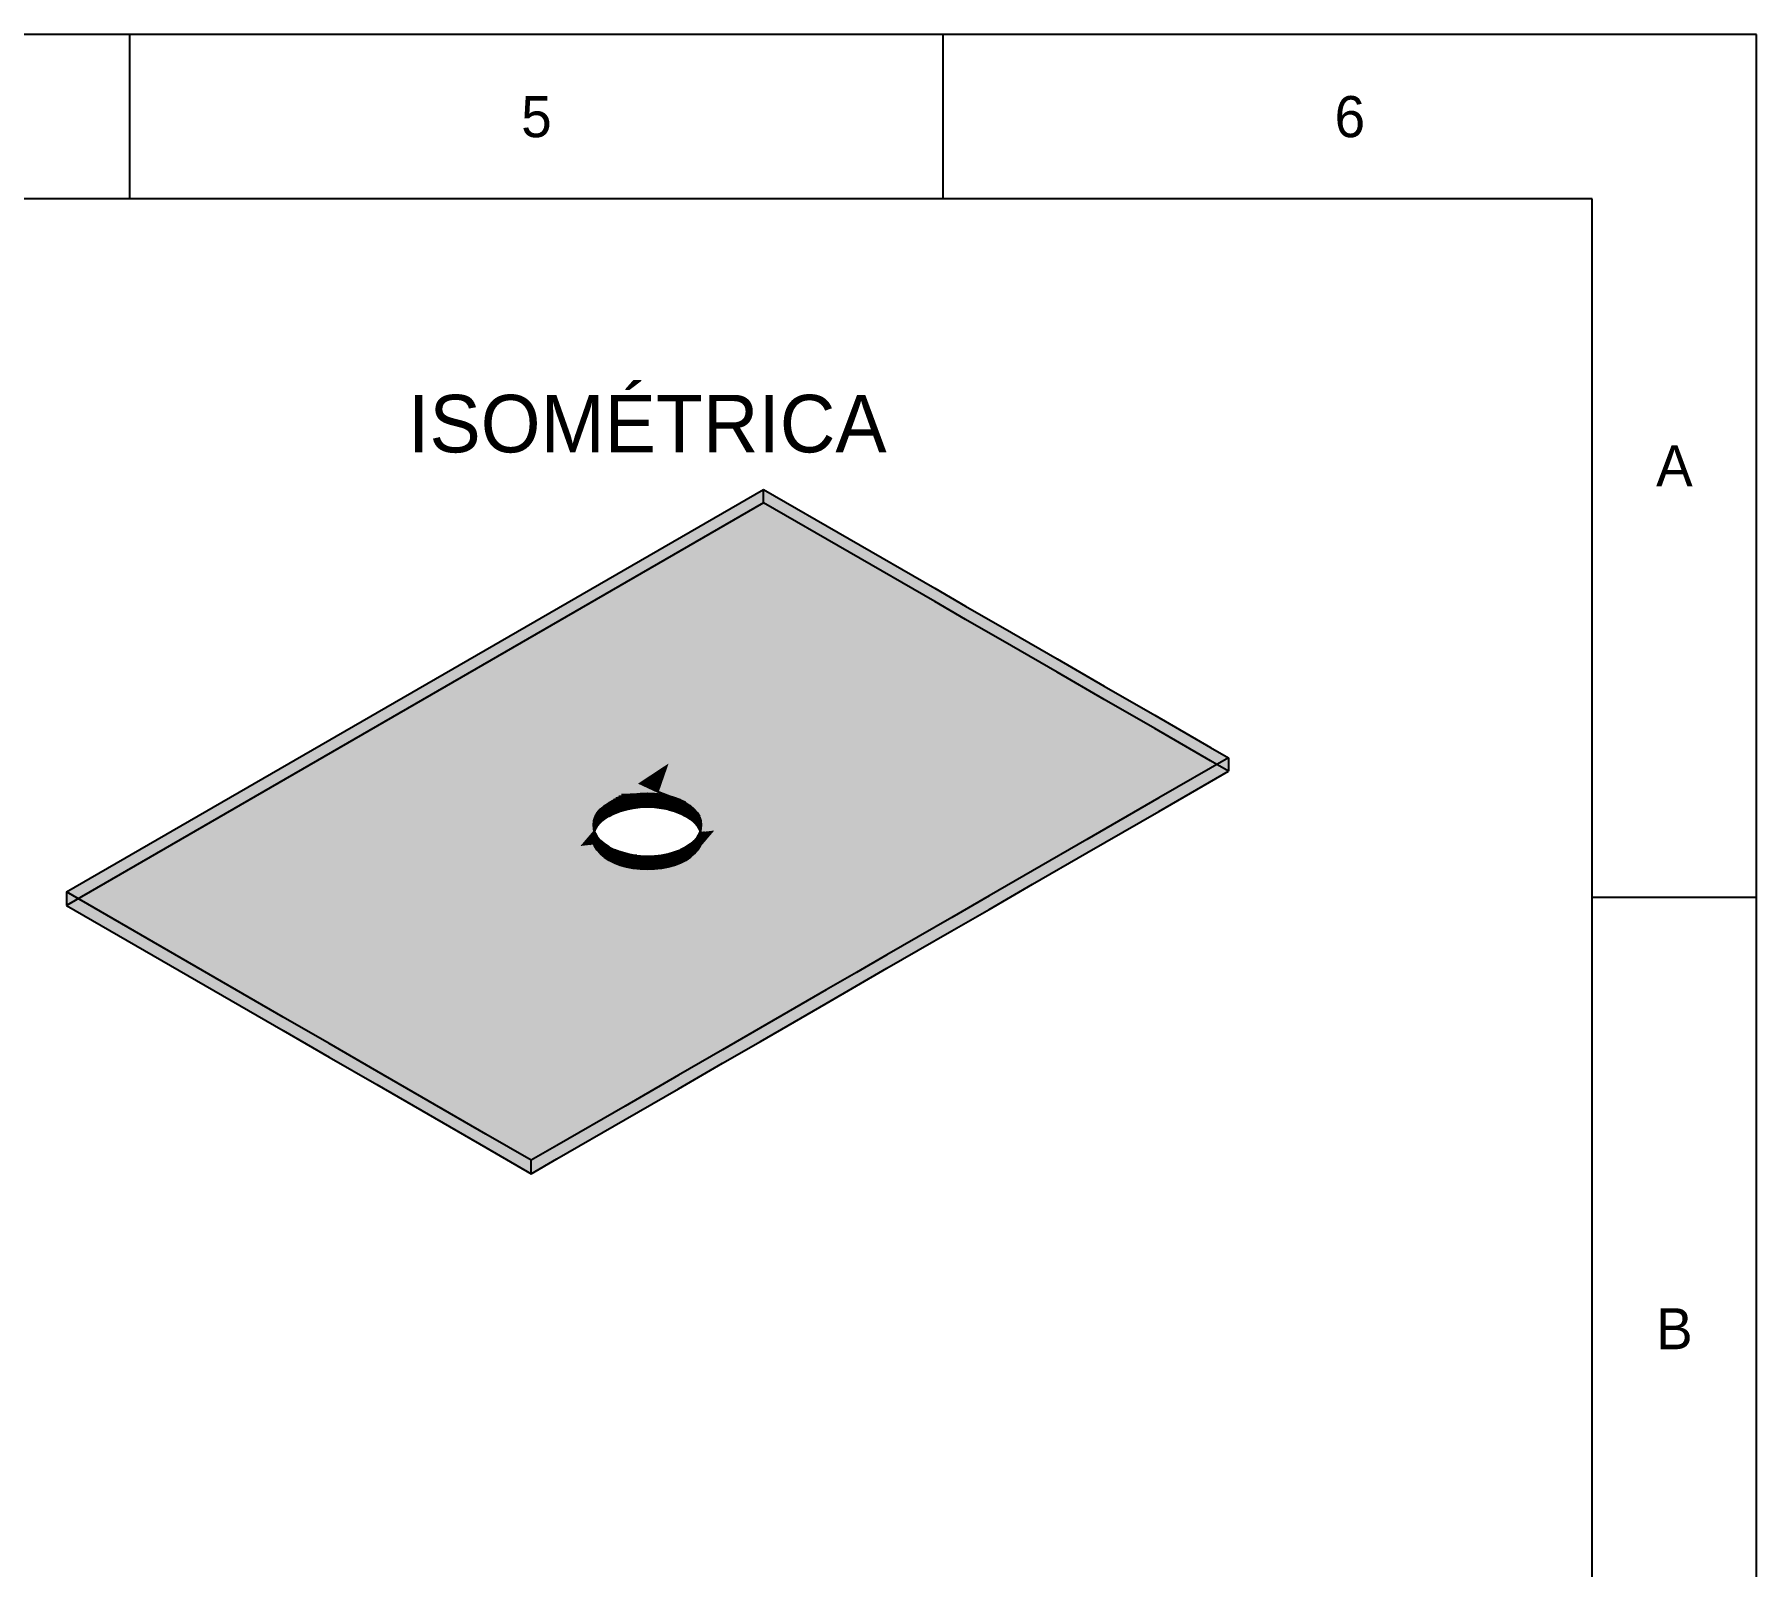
# Model space of a CAD drawing. Extents: x 0 to 297, y 0 to 210.
# Drawn here: x 192.2 to 297, y 116.8 to 210 of the extents above; entities that cross this region are included whole.
import ezdxf
from ezdxf.enums import TextEntityAlignment as Align

# ---------------------------------------------------------------- set-up
doc = ezdxf.new("R2010")
doc.units = 0
for name, color, linetype in [('FINA', 7, 'CONTINUOUS'), ('NORMA', 7, 'CONTINUOUS'), ('SOMBRA', 8, 'CONTINUOUS'), ('TEXTO', 7, 'CONTINUOUS'), ('VISIBLE', 7, 'CONTINUOUS')]:
    doc.layers.add(name, color=color, linetype=linetype)

msp = doc.modelspace()

# ---------------------------------------------------------------- linework, layer by layer
at = {"layer": 'FINA'}
for p, q in [((297, 210), (0, 210)), ((198, 200), (198, 210)), ((247.5, 200), (247.5, 210)), ((297, 0), (297, 210)), ((287, 157.5), (297, 157.5))]:
    msp.add_line(p, q, dxfattribs=at)
at = {"layer": 'NORMA'}
for p, q in [((287, 200), (20, 200)), ((287, 10), (287, 200))]:
    msp.add_line(p, q, dxfattribs=at)
at = {"layer": 'SOMBRA', "color": 253}
for points in [[(236.5711, 182.3207), (236.5711, 181.5042), (194.1447, 157.8258)], [(236.5711, 181.5042), (194.1447, 157.0093), (194.1447, 157.8258)], [(246.9894, 175.7899), (236.5711, 181.5042), (236.5711, 182.3207)], [(246.9894, 175.7899), (236.5711, 182.3207), (246.9894, 176.3056)], [(246.9894, 175.4891), (236.5711, 181.5042), (246.9894, 175.7899)], [(248.8677, 174.7597), (246.9894, 175.7899), (246.9894, 176.3056)], [(248.8677, 174.7597), (246.9894, 176.3056), (248.8677, 175.2212)], [(248.8677, 174.4047), (246.9894, 175.4891), (246.9894, 175.7899)], [(248.8677, 174.4047), (246.9894, 175.7899), (248.8677, 174.7597)], [(251.6563, 173.2302), (248.8677, 174.7597), (248.8677, 175.2212)], [(251.6563, 173.2302), (248.8677, 175.2212), (251.6563, 173.6112)], [(251.6563, 172.7947), (248.8677, 174.4047), (248.8677, 174.7597)], [(251.6563, 172.7947), (248.8677, 174.7597), (251.6563, 173.2302)], [(254.437, 171.705), (251.6563, 173.2302), (251.6563, 173.6112)], [(254.437, 171.705), (251.6563, 173.6112), (254.437, 172.0058)], [(254.437, 171.1893), (251.6563, 172.7947), (251.6563, 173.2302)], [(254.437, 171.1893), (251.6563, 173.2302), (254.437, 171.705)], [(257.3069, 170.1309), (254.437, 171.705), (254.437, 172.0058)], [(257.3069, 170.1309), (254.437, 172.0058), (257.3069, 170.3488)], [(257.3069, 169.5323), (254.437, 171.1893), (254.437, 171.705)], [(257.3069, 169.5323), (254.437, 171.705), (257.3069, 170.1309)], [(260.373, 168.4492), (257.3069, 170.1309), (257.3069, 170.3488)], [(260.373, 168.4492), (257.3069, 170.3488), (260.373, 168.5786)], [(260.373, 167.7621), (257.3069, 169.5323), (257.3069, 170.1309)], [(260.373, 167.7621), (257.3069, 170.1309), (260.373, 168.4492)], [(263.7707, 166.5857), (260.373, 168.4492), (260.373, 168.5786)], [(263.7707, 166.5857), (260.373, 168.5786), (263.7707, 166.617)], [(263.7707, 165.8005), (260.373, 167.7621), (260.373, 168.4492)], [(263.7707, 165.8005), (260.373, 168.4492), (263.7707, 166.5857)], [(263.7707, 166.5857), (263.7707, 166.617), (264.8553, 165.9907)], [(264.8553, 165.1742), (263.7707, 165.8005), (263.7707, 166.5857)], [(264.8553, 165.1742), (263.7707, 166.5857), (264.8553, 165.9907)], [(232.5497, 160.3642), (232.6876, 161.4151), (232.6876, 160.5986)], [(232.5497, 160.3642), (232.5516, 161.1839), (232.6876, 161.4151)], [(232.6893, 161.4201), (232.6881, 160.6003), (232.6876, 160.5986)], [(232.6893, 161.4201), (232.6876, 160.5986), (232.6876, 161.4151)], [(232.6881, 160.6003), (232.7718, 161.6596), (232.7718, 160.8431)], [(232.6881, 160.6003), (232.6893, 161.4201), (232.7718, 161.6596)], [(226.647, 160.9514), (226.6421, 160.1391), (226.6421, 160.9556)], [(226.647, 160.9514), (226.6437, 160.1377), (226.6421, 160.1391)], [(226.6437, 160.1377), (226.647, 160.9514), (226.8819, 160.7484)], [(226.6437, 160.1377), (226.8819, 160.7484), (226.8819, 159.9319)], [(226.8877, 160.7446), (226.8819, 159.9319), (226.8819, 160.7484)], [(226.8877, 160.7446), (226.8839, 159.9306), (226.8819, 159.9319)], [(226.8839, 159.9306), (226.8877, 160.7446), (227.1665, 160.561)], [(226.8839, 159.9306), (227.1665, 160.561), (227.1665, 159.7445)], [(227.1732, 160.5577), (227.1665, 159.7445), (227.1665, 160.561)], [(227.1732, 160.5577), (227.1688, 159.7434), (227.1665, 159.7445)], [(227.1688, 159.7434), (227.1732, 160.5577), (227.4911, 160.3967)], [(227.1688, 159.7434), (227.4911, 160.3967), (227.4911, 159.5802)], [(227.4984, 160.3939), (227.4911, 159.5802), (227.4911, 160.3967)], [(227.4984, 160.3939), (227.4935, 159.5793), (227.4911, 159.5802)], [(227.4935, 159.5793), (227.4984, 160.3939), (227.85, 160.2582)], [(231.1524, 159.4427), (231.5089, 160.3967), (231.5089, 159.5802)], [(231.1524, 159.4427), (231.1573, 160.2611), (231.5089, 160.3967)], [(231.5155, 160.4001), (231.5111, 159.5813), (231.5089, 159.5802)], [(231.5155, 160.4001), (231.5089, 159.5802), (231.5089, 160.3967)], [(231.5111, 159.5813), (231.8335, 160.561), (231.8335, 159.7445)], [(231.5111, 159.5813), (231.5155, 160.4001), (231.8335, 160.561)], [(231.8393, 160.5648), (231.8354, 159.7458), (231.8335, 159.7445)], [(231.8393, 160.5648), (231.8335, 159.7445), (231.8335, 160.561)], [(231.8354, 159.7458), (232.1181, 160.7484), (232.1181, 159.9319)], [(231.8354, 159.7458), (231.8393, 160.5648), (232.1181, 160.7484)], [(232.123, 160.7526), (232.1197, 159.9333), (232.1181, 159.9319)], [(232.123, 160.7526), (232.1181, 159.9319), (232.1181, 160.7484)], [(232.1197, 159.9333), (232.3579, 160.9556), (232.3579, 160.1391)], [(232.1197, 159.9333), (232.123, 160.7526), (232.3579, 160.9556)], [(232.3618, 160.9602), (232.3592, 160.1406), (232.3579, 160.1391)], [(232.3618, 160.9602), (232.3579, 160.1391), (232.3579, 160.9556)], [(232.3592, 160.1406), (232.5488, 161.1791), (232.5488, 160.3626)], [(232.3592, 160.1406), (232.3618, 160.9602), (232.5488, 161.1791)], [(232.5516, 161.1839), (232.5497, 160.3642), (232.5488, 160.3626)], [(232.5516, 161.1839), (232.5488, 160.3626), (232.5488, 161.1791)], [(227.4935, 159.5793), (227.85, 160.2582), (227.85, 159.4418)], [(227.8579, 160.256), (227.85, 159.4418), (227.85, 160.2582)], [(227.8579, 160.256), (227.8526, 159.441), (227.85, 159.4418)], [(227.8526, 159.441), (227.8579, 160.256), (228.2371, 160.148)], [(227.8526, 159.441), (228.2371, 160.148), (228.2371, 159.3315)], [(228.2455, 160.1464), (228.2371, 159.3315), (228.2371, 160.148)], [(228.2455, 160.1464), (228.2399, 159.331), (228.2371, 159.3315)], [(228.2399, 159.331), (228.2455, 160.1464), (228.6459, 160.0679)], [(228.2399, 159.331), (228.6459, 160.0679), (228.6459, 159.2514)], [(228.6545, 160.0669), (228.6459, 159.2514), (228.6459, 160.0679)], [(228.6545, 160.0669), (228.6488, 159.2511), (228.6459, 159.2514)], [(228.6488, 159.2511), (228.6545, 160.0669), (229.0693, 160.0193)], [(228.6488, 159.2511), (229.0693, 160.0193), (229.0693, 159.2028)], [(229.078, 160.019), (229.0693, 159.2028), (229.0693, 160.0193)], [(229.078, 160.019), (229.0722, 159.2027), (229.0693, 159.2028)], [(229.0722, 159.2027), (229.078, 160.019), (229.5, 160.003)], [(229.0722, 159.2027), (229.5, 160.003), (229.5, 159.1865)], [(229.5088, 160.0033), (229.5029, 159.1866), (229.5, 159.1865)], [(229.5088, 160.0033), (229.5, 159.1865), (229.5, 160.003)], [(229.5029, 159.1866), (229.9307, 160.0193), (229.9307, 159.2028)], [(229.5029, 159.1866), (229.5088, 160.0033), (229.9307, 160.0193)], [(229.9394, 160.0203), (229.9336, 159.2031), (229.9307, 159.2028)], [(229.9394, 160.0203), (229.9307, 159.2028), (229.9307, 160.0193)], [(229.9336, 159.2031), (230.3541, 160.0679), (230.3541, 159.2514)], [(229.9336, 159.2031), (229.9394, 160.0203), (230.3541, 160.0679)], [(230.3624, 160.0695), (230.3569, 159.252), (230.3541, 159.2514)], [(230.3624, 160.0695), (230.3541, 159.2514), (230.3541, 160.0679)], [(230.3569, 159.252), (230.7629, 160.148), (230.7629, 159.3315)], [(230.3569, 159.252), (230.3624, 160.0695), (230.7629, 160.148)], [(230.7707, 160.1503), (230.7655, 159.3323), (230.7629, 159.3315)], [(230.7707, 160.1503), (230.7629, 159.3315), (230.7629, 160.148)], [(230.7655, 159.3323), (231.15, 160.2582), (231.15, 159.4418)], [(230.7655, 159.3323), (230.7707, 160.1503), (231.15, 160.2582)], [(231.1573, 160.2611), (231.1524, 159.4427), (231.15, 159.4418)], [(231.1573, 160.2611), (231.15, 159.4418), (231.15, 160.2582)]]:
    msp.add_solid(points, dxfattribs=at)
at = {"layer": 'SOMBRA', "color": 254}
for points in [[(230.7939, 165.6435), (236.5711, 182.3207), (194.1447, 157.8258)], [(246.9894, 176.3056), (236.5711, 182.3207), (230.7939, 165.6435)], [(232.3579, 160.9556), (248.8677, 175.2212), (246.9894, 176.3056)], [(232.3579, 160.9556), (246.9894, 176.3056), (243.516, 174.0189)], [(232.1181, 160.7484), (251.6563, 173.6112), (248.8677, 175.2212)], [(232.5488, 161.1791), (243.516, 174.0189), (237.9394, 170.3476)], [(231.8335, 160.561), (254.437, 172.0058), (251.6563, 173.6112)], [(231.5089, 160.3967), (257.3069, 170.3488), (254.437, 172.0058)], [(231.15, 160.2583), (260.373, 168.5786), (257.3069, 170.3488)], [(232.6876, 161.4151), (237.9394, 170.3476), (235.1272, 168.4963)], [(230.7628, 160.148), (263.7707, 166.617), (260.373, 168.5786)], [(232.7718, 161.6596), (235.1272, 168.4963), (233.4203, 167.3726)], [(232.8, 161.9082), (233.4203, 167.3726), (232.2659, 166.6126)], [(230.7939, 165.6435), (194.1447, 157.8258), (207.3437, 150.2053)], [(230.5594, 164.9665), (230.7848, 165.6375), (230.2737, 165.301)], [(230.3541, 160.0679), (264.8553, 165.9907), (263.7707, 166.617)], [(230.3541, 160.0679), (260.6163, 163.5433), (264.8553, 165.9907)], [(230.5594, 164.9665), (230.7893, 165.63), (230.7848, 165.6375)], [(232.5488, 162.6374), (230.7893, 165.63), (230.5594, 164.9665)], [(230.7893, 165.63), (230.7939, 165.6435), (230.7848, 165.6375)], [(232.6876, 162.4014), (230.7939, 165.6435), (230.7893, 165.63)], [(232.6876, 162.4014), (231.427, 166.0603), (230.7939, 165.6435)], [(232.7718, 162.1569), (232.2659, 166.6126), (231.427, 166.0603)], [(230.1987, 163.9252), (229.1954, 164.5912), (228.9283, 164.4153)], [(230.2453, 164.0596), (229.5, 164.7917), (229.1954, 164.5912)], [(230.1987, 163.9252), (230.2453, 164.0596), (229.1954, 164.5912)], [(230.3134, 164.2562), (229.8538, 165.0246), (229.5, 164.7917)], [(230.2453, 164.0596), (230.3134, 164.2562), (229.5, 164.7917)], [(230.4123, 164.542), (230.2737, 165.301), (229.8538, 165.0246)], [(230.3134, 164.2562), (230.4123, 164.542), (229.8538, 165.0246)], [(230.4123, 164.542), (230.5594, 164.9665), (230.2737, 165.301)], [(232.1181, 163.0681), (230.4123, 164.542), (230.3134, 164.2562)], [(232.3579, 162.8609), (230.5594, 164.9665), (230.4123, 164.542)], [(227.85, 163.5583), (227.4561, 163.4461), (227.3101, 163.35)], [(228.2371, 163.6685), (227.606, 163.5448), (227.4561, 163.4461)], [(228.6459, 163.7486), (227.7613, 163.647), (227.606, 163.5448)], [(229.0693, 163.7972), (227.9236, 163.7539), (227.7613, 163.647)], [(229.5, 163.8135), (228.095, 163.8667), (227.9236, 163.7539)], [(229.9307, 163.7972), (228.2778, 163.987), (228.095, 163.8667)], [(230.1458, 163.7725), (228.475, 164.1169), (228.2778, 163.987)], [(230.1513, 163.7883), (228.6903, 164.2586), (228.475, 164.1169)], [(230.1458, 163.7725), (230.1513, 163.7883), (228.475, 164.1169)], [(230.1684, 163.8377), (228.9283, 164.4153), (228.6903, 164.2586)], [(230.1513, 163.7883), (230.1684, 163.8377), (228.6903, 164.2586)], [(230.1684, 163.8377), (230.1987, 163.9252), (228.9283, 164.4153)], [(229.9307, 160.0193), (256.2366, 161.0147), (260.6163, 163.5433)], [(230.3541, 163.7486), (230.1513, 163.7883), (230.1458, 163.7725)], [(230.7629, 163.6685), (230.1684, 163.8377), (230.1513, 163.7883)], [(231.15, 163.5582), (230.1987, 163.9252), (230.1684, 163.8377)], [(231.5089, 163.4198), (230.2453, 164.0596), (230.1987, 163.9252)], [(231.8335, 163.2555), (230.3134, 164.2562), (230.2453, 164.0596)], [(226.8819, 163.0681), (207.3437, 150.2053), (210.1323, 148.5953)], [(226.6421, 162.8609), (210.1323, 148.5953), (213.0288, 146.923)], [(226.4512, 162.6374), (213.0288, 146.923), (216.1518, 145.12)], [(227.4911, 163.4198), (227.3101, 163.35), (227.1665, 163.2555)], [(226.3124, 162.4014), (216.1518, 145.12), (219.6605, 143.0942)], [(224.5914, 147.7384), (226.2282, 162.1569), (219.6605, 143.0942)], [(226.2, 161.9082), (224.5914, 147.7384), (227.0145, 154.7333)], [(226.2282, 161.6596), (227.0145, 154.7333), (227.8167, 157.049)], [(226.3124, 161.4151), (227.8167, 157.049), (228.2107, 158.1865)], [(226.4512, 161.1791), (228.2107, 158.1865), (228.4406, 158.85)], [(226.6421, 160.9556), (228.4406, 158.85), (228.5877, 159.2745)], [(226.8819, 160.7484), (228.5877, 159.2745), (228.6866, 159.5603)], [(227.1665, 160.561), (228.6866, 159.5603), (228.7547, 159.7569)], [(227.4911, 160.3967), (228.7547, 159.7569), (228.8013, 159.8913)], [(229.5, 160.003), (252.9475, 159.1157), (256.2366, 161.0147)], [(227.85, 160.2582), (228.8013, 159.8913), (228.8316, 159.9788)], [(228.2371, 160.148), (228.8316, 159.9788), (228.8487, 160.0282)], [(238.455, 150.7485), (228.6866, 159.5603), (228.5877, 159.2745)], [(228.6459, 160.0679), (228.8487, 160.0282), (228.8542, 160.044)], [(240.3818, 151.8609), (228.7547, 159.7569), (228.6866, 159.5603)], [(238.455, 150.7485), (240.3818, 151.8609), (228.6866, 159.5603)], [(242.2356, 152.9312), (228.8013, 159.8913), (228.7547, 159.7569)], [(240.3818, 151.8609), (242.2356, 152.9312), (228.7547, 159.7569)], [(244.0811, 153.9967), (228.8316, 159.9788), (228.8013, 159.8913)], [(242.2356, 152.9312), (244.0811, 153.9967), (228.8013, 159.8913)], [(245.9838, 155.0952), (228.8487, 160.0282), (228.8316, 159.9788)], [(244.0811, 153.9967), (245.9838, 155.0952), (228.8316, 159.9788)], [(248.0201, 156.2709), (228.8542, 160.044), (228.8487, 160.0282)], [(245.9838, 155.0952), (248.0201, 156.2709), (228.8487, 160.0282)], [(248.0201, 156.2709), (250.2912, 157.5821), (228.8542, 160.044)], [(229.0693, 160.0193), (250.2912, 157.5821), (252.9475, 159.1157)], [(234.0718, 148.2179), (228.4406, 158.85), (228.2107, 158.1865)], [(236.3826, 149.552), (228.5877, 159.2745), (228.4406, 158.85)], [(234.0718, 148.2179), (236.3826, 149.552), (228.4406, 158.85)], [(236.3826, 149.552), (238.455, 150.7485), (228.5877, 159.2745)], [(231.3923, 146.6708), (228.2107, 158.1865), (227.8167, 157.049)], [(231.3923, 146.6708), (234.0718, 148.2179), (228.2107, 158.1865)], [(228.1428, 144.7947), (227.8167, 157.049), (227.0145, 154.7333)], [(228.1428, 144.7947), (231.3923, 146.6708), (227.8167, 157.049)], [(223.9847, 142.3941), (227.0145, 154.7333), (224.5914, 147.7384)], [(223.9847, 142.3941), (228.1428, 144.7947), (227.0145, 154.7333)], [(224.5914, 147.7384), (219.6605, 143.0942), (222.4289, 141.4958)], [(223.9847, 142.3941), (224.5914, 147.7384), (222.4289, 141.4958)]]:
    msp.add_solid(points, dxfattribs=at)
at = {"layer": 'SOMBRA', "color": 252}
for points in [[(224.1885, 160.4784), (194.1447, 157.0093), (236.5711, 181.5042)], [(224.1885, 160.4784), (236.5711, 181.5042), (246.9894, 175.4891)], [(234.0713, 161.6196), (246.9894, 175.4891), (248.8677, 174.4047)], [(234.0713, 161.6196), (243.516, 173.2024), (246.9894, 175.4891)], [(234.8115, 161.7051), (234.0713, 161.6196), (248.8677, 174.4047)], [(234.8115, 161.7051), (248.8677, 174.4047), (251.6563, 172.7947)], [(233.5733, 161.5621), (237.9394, 169.5311), (243.516, 173.2024)], [(234.0713, 161.6196), (233.5733, 161.5621), (243.516, 173.2024)], [(235.9697, 161.8388), (234.8115, 161.7051), (251.6563, 172.7947)], [(235.9697, 161.8388), (251.6563, 172.7947), (254.437, 171.1893)], [(237.9591, 162.0685), (235.9697, 161.8388), (254.437, 171.1893)], [(237.9591, 162.0685), (254.437, 171.1893), (257.3069, 169.5323)], [(233.2308, 161.5225), (235.1272, 167.6798), (237.9394, 169.5311)], [(233.5733, 161.5621), (233.2308, 161.5225), (237.9394, 169.5311)], [(242.0247, 162.538), (237.9591, 162.0685), (257.3069, 169.5323)], [(242.0247, 162.538), (257.3069, 169.5323), (260.373, 167.7621)], [(232.9966, 161.4955), (233.4203, 166.5561), (235.1272, 167.6798)], [(233.2308, 161.5225), (232.9966, 161.4955), (235.1272, 167.6798)], [(254.4369, 163.9712), (242.0247, 162.538), (260.373, 167.7621)], [(254.4369, 163.9712), (260.373, 167.7621), (263.7707, 165.8005)], [(232.7573, 161.4679), (231.427, 165.2438), (232.2659, 165.7961)], [(232.8438, 161.4779), (232.2659, 165.7961), (233.4203, 166.5561)], [(232.8438, 161.4779), (232.7573, 161.4679), (232.2659, 165.7961)], [(232.9966, 161.4955), (232.8438, 161.4779), (233.4203, 166.5561)], [(254.4369, 163.9712), (263.7707, 165.8005), (264.8553, 165.1742)], [(260.6163, 162.7268), (264.8553, 165.1742), (264.8553, 165.9907)], [(260.6163, 162.7268), (264.8553, 165.9907), (260.6163, 163.4618)], [(260.6163, 163.4618), (264.8553, 165.9907), (260.6163, 163.5433)], [(232.5488, 161.8209), (230.2737, 164.4845), (230.7848, 164.821)], [(232.6876, 161.5849), (230.7848, 164.821), (231.427, 165.2438)], [(232.7573, 161.4679), (232.729, 161.4646), (231.427, 165.2438)], [(260.6163, 162.7268), (254.4369, 163.9712), (264.8553, 165.1742)], [(227.8476, 162.7408), (227.8427, 163.5554), (227.4911, 163.4198)], [(227.8427, 163.5554), (227.85, 162.7418), (227.85, 163.5582)], [(227.8427, 163.5554), (227.8476, 162.7408), (227.85, 162.7418)], [(228.2345, 162.8512), (228.2293, 163.6662), (227.85, 163.5582)], [(228.2345, 162.8512), (227.85, 163.5582), (227.85, 162.7418)], [(228.2293, 163.6662), (228.2371, 162.852), (228.2371, 163.6685)], [(228.2293, 163.6662), (228.2345, 162.8512), (228.2371, 162.852)], [(228.6431, 162.9315), (228.6376, 163.747), (228.2371, 163.6685)], [(228.6431, 162.9315), (228.2371, 163.6685), (228.2371, 162.852)], [(228.6376, 163.747), (228.6459, 162.9321), (228.6459, 163.7486)], [(228.6376, 163.747), (228.6431, 162.9315), (228.6459, 162.9321)], [(229.0664, 162.9804), (229.0606, 163.7962), (228.6459, 163.7486)], [(229.0664, 162.9804), (228.6459, 163.7486), (228.6459, 162.9321)], [(231.15, 162.7418), (228.6903, 163.4421), (228.9283, 163.5988)], [(231.5089, 162.6033), (228.9283, 163.5988), (229.1954, 163.7747)], [(229.0606, 163.7962), (229.0693, 162.9807), (229.0693, 163.7972)], [(229.0606, 163.7962), (229.0664, 162.9804), (229.0693, 162.9807)], [(229.4971, 162.9969), (229.4912, 163.8132), (229.0693, 163.7972)], [(229.4971, 162.9969), (229.0693, 163.7972), (229.0693, 162.9807)], [(231.8335, 162.439), (229.1954, 163.7747), (229.5, 163.9752)], [(229.4912, 163.8132), (229.5, 162.997), (229.5, 163.8135)], [(229.4912, 163.8132), (229.4971, 162.9969), (229.5, 162.997)], [(232.1181, 162.2516), (229.5, 163.9752), (229.8538, 164.2081)], [(229.9278, 162.9808), (229.5, 163.8135), (229.5, 162.997)], [(229.9278, 162.9808), (229.922, 163.7975), (229.5, 163.8135)], [(232.3579, 162.0444), (229.8538, 164.2081), (230.2737, 164.4845)], [(229.922, 163.7975), (229.9278, 162.9808), (229.9307, 162.9807)], [(229.922, 163.7975), (229.9307, 162.9807), (229.9307, 163.7972)], [(230.3512, 162.9324), (229.9307, 163.7972), (229.9307, 162.9807)], [(230.3512, 162.9324), (230.3455, 163.7496), (229.9307, 163.7972)], [(230.3455, 163.7496), (230.3512, 162.9324), (230.3541, 162.9321)], [(230.3455, 163.7496), (230.3541, 162.9321), (230.3541, 163.7486)], [(260.6163, 162.7268), (230.3541, 159.2514), (254.4369, 163.9712)], [(230.7601, 162.8525), (230.3541, 163.7486), (230.3541, 162.9321)], [(230.7601, 162.8525), (230.7545, 163.6701), (230.3541, 163.7486)], [(230.7545, 163.6701), (230.7601, 162.8525), (230.7629, 162.852)], [(230.7545, 163.6701), (230.7629, 162.852), (230.7629, 163.6685)], [(230.7628, 159.3315), (242.0247, 162.538), (254.4369, 163.9712)], [(231.1474, 162.7425), (230.7629, 163.6685), (230.7629, 162.852)], [(231.1474, 162.7425), (231.1421, 163.5605), (230.7629, 163.6685)], [(231.1421, 163.5605), (231.1474, 162.7425), (231.15, 162.7418)], [(231.1421, 163.5605), (231.15, 162.7418), (231.15, 163.5582)], [(231.5065, 162.6042), (231.15, 163.5582), (231.15, 162.7418)], [(231.5065, 162.6042), (231.5016, 163.4226), (231.15, 163.5582)], [(256.2366, 160.8489), (260.6163, 163.4618), (260.6163, 163.5433)], [(256.2366, 160.8489), (260.6163, 163.5433), (256.2366, 161.0147)], [(226.4503, 161.8193), (226.4484, 162.6325), (226.3124, 162.4014)], [(226.4484, 162.6325), (226.4512, 161.8209), (226.4512, 162.6374)], [(226.4484, 162.6325), (226.4503, 161.8193), (226.4512, 161.8209)], [(226.6408, 162.0429), (226.6382, 162.8563), (226.4512, 162.6374)], [(226.6408, 162.0429), (226.4512, 162.6374), (226.4512, 161.8209)], [(226.6382, 162.8563), (226.6421, 162.0444), (226.6421, 162.8609)], [(226.6382, 162.8563), (226.6408, 162.0429), (226.6421, 162.0444)], [(226.8803, 162.2502), (226.877, 163.0639), (226.6421, 162.8609)], [(226.8803, 162.2502), (226.6421, 162.8609), (226.6421, 162.0444)], [(226.877, 163.0639), (226.8819, 162.2516), (226.8819, 163.0681)], [(226.877, 163.0639), (226.8803, 162.2502), (226.8819, 162.2516)], [(227.1646, 162.4377), (227.1607, 163.2516), (226.8819, 163.0681)], [(227.1646, 162.4377), (226.8819, 163.0681), (226.8819, 162.2516)], [(227.1607, 163.2516), (227.1665, 162.439), (227.1665, 163.2555)], [(227.1607, 163.2516), (227.1646, 162.4377), (227.1665, 162.439)], [(227.4889, 162.6022), (227.4845, 163.4164), (227.1665, 163.2555)], [(227.4889, 162.6022), (227.1665, 163.2555), (227.1665, 162.439)], [(227.4911, 162.6033), (227.1665, 162.439), (227.3101, 162.5335)], [(227.85, 162.7418), (227.3101, 162.5335), (227.4561, 162.6296)], [(228.2371, 162.852), (227.4561, 162.6296), (227.606, 162.7283)], [(227.4845, 163.4164), (227.4911, 162.6033), (227.4911, 163.4198)], [(227.4845, 163.4164), (227.4889, 162.6022), (227.4911, 162.6033)], [(227.8476, 162.7408), (227.4911, 163.4198), (227.4911, 162.6033)], [(228.6459, 162.9321), (227.606, 162.7283), (227.7613, 162.8305)], [(229.0693, 162.9807), (227.7613, 162.8305), (227.9236, 162.9374)], [(229.5, 162.997), (227.9236, 162.9374), (228.095, 163.0502)], [(229.9307, 162.9807), (228.095, 163.0502), (228.2778, 163.1705)], [(230.3541, 162.9321), (228.2778, 163.1705), (228.475, 163.3004)], [(230.7629, 162.852), (228.475, 163.3004), (228.6903, 163.4421)], [(260.6163, 162.7268), (256.2366, 160.1982), (229.9307, 159.2028)], [(231.15, 159.4418), (237.9591, 162.0685), (242.0247, 162.538)], [(231.5016, 163.4226), (231.5065, 162.6042), (231.5089, 162.6033)], [(231.5016, 163.4226), (231.5089, 162.6033), (231.5089, 163.4198)], [(231.8312, 162.4401), (231.5089, 163.4198), (231.5089, 162.6033)], [(231.8312, 162.4401), (231.8268, 163.2588), (231.5089, 163.4198)], [(231.8268, 163.2588), (231.8312, 162.4401), (231.8335, 162.439)], [(231.8268, 163.2588), (231.8335, 162.439), (231.8335, 163.2555)], [(232.1161, 162.2529), (231.8335, 163.2555), (231.8335, 162.439)], [(232.1161, 162.2529), (232.1123, 163.0719), (231.8335, 163.2555)], [(232.1123, 163.0719), (232.1161, 162.2529), (232.1181, 162.2516)], [(232.1123, 163.0719), (232.1181, 162.2516), (232.1181, 163.0681)], [(232.3563, 162.0458), (232.1181, 163.0681), (232.1181, 162.2516)], [(232.3563, 162.0458), (232.353, 162.8651), (232.1181, 163.0681)], [(232.353, 162.8651), (232.3563, 162.0458), (232.3579, 162.0444)], [(232.353, 162.8651), (232.3579, 162.0444), (232.3579, 162.8609)], [(232.5475, 161.8224), (232.3579, 162.8609), (232.3579, 162.0444)], [(232.5475, 161.8224), (232.5449, 162.6419), (232.3579, 162.8609)], [(232.5449, 162.6419), (232.5475, 161.8224), (232.5488, 161.8209)], [(232.5449, 162.6419), (232.5488, 161.8209), (232.5488, 162.6374)], [(232.6866, 161.5865), (232.5488, 162.6374), (232.5488, 161.8209)], [(232.6866, 161.5865), (232.6847, 162.4062), (232.5488, 162.6374)], [(256.2366, 160.1982), (260.6163, 162.7268), (260.6163, 163.4618)], [(256.2366, 160.1982), (260.6163, 163.4618), (256.2366, 160.8489)], [(224.9287, 160.5639), (224.1885, 160.4784), (226.8819, 162.2516)], [(225.4267, 160.6214), (224.9287, 160.5639), (226.6421, 162.0444)], [(225.7692, 160.661), (225.4267, 160.6214), (226.4512, 161.8209)], [(226.0034, 160.688), (225.7692, 160.661), (226.3124, 161.5849)], [(226.228, 161.3387), (226.2277, 162.1519), (226.2, 161.9082)], [(226.228, 161.3387), (226.2, 161.9082), (226.2, 161.0918)], [(226.2006, 161.9032), (226.2, 161.0918), (226.2, 161.9082)], [(226.2006, 161.9032), (226.2002, 161.0901), (226.2, 161.0918)], [(226.2002, 161.0901), (226.2006, 161.9032), (226.2282, 161.6596)], [(226.2002, 161.0901), (226.2282, 161.6596), (226.2282, 160.8431)], [(226.2277, 162.1519), (226.2282, 161.3404), (226.2282, 162.1569)], [(226.2277, 162.1519), (226.228, 161.3387), (226.2282, 161.3404)], [(226.3119, 161.5832), (226.3107, 162.3964), (226.2282, 162.1569)], [(226.3119, 161.5832), (226.2282, 162.1569), (226.2282, 161.3404)], [(226.2299, 161.6546), (226.2282, 160.8431), (226.2282, 161.6596)], [(226.2299, 161.6546), (226.2288, 160.8414), (226.2282, 160.8431)], [(226.2288, 160.8414), (226.2299, 161.6546), (226.3124, 161.4151)], [(226.2288, 160.8414), (226.3124, 161.4151), (226.3124, 160.5986)], [(226.3107, 162.3964), (226.3124, 161.5849), (226.3124, 162.4014)], [(226.3107, 162.3964), (226.3119, 161.5832), (226.3124, 161.5849)], [(226.4503, 161.8193), (226.3124, 162.4014), (226.3124, 161.5849)], [(226.3153, 161.4103), (226.3124, 160.5986), (226.3124, 161.4151)], [(226.3153, 161.4103), (226.3134, 160.597), (226.3124, 160.5986)], [(226.3134, 160.597), (226.3153, 161.4103), (226.4512, 161.1791)], [(231.5089, 159.5802), (235.9697, 161.8388), (237.9591, 162.0685)], [(231.8335, 159.7445), (234.8115, 161.7051), (235.9697, 161.8388)], [(232.1181, 159.9319), (234.0713, 161.6196), (234.8115, 161.7051)], [(232.3579, 160.1391), (233.5733, 161.5621), (234.0713, 161.6196)], [(232.5488, 160.3626), (233.2308, 161.5225), (233.5733, 161.5621)], [(232.6847, 162.4062), (232.6866, 161.5865), (232.6876, 161.5849)], [(232.6847, 162.4062), (232.6876, 161.5849), (232.6876, 162.4014)], [(232.7712, 161.3421), (232.6876, 162.4014), (232.6876, 161.5849)], [(232.7712, 161.3421), (232.7701, 162.1619), (232.6876, 162.4014)], [(232.6876, 160.5986), (232.9966, 161.4955), (233.2308, 161.5225)], [(232.7718, 161.3404), (232.729, 161.4646), (232.7573, 161.4679)], [(232.8, 161.0918), (232.7573, 161.4679), (232.8438, 161.4779)], [(232.7701, 162.1619), (232.7712, 161.3421), (232.7718, 161.3404)], [(232.7701, 162.1619), (232.7718, 161.3404), (232.7718, 162.1569)], [(232.7998, 161.0934), (232.7718, 162.1569), (232.7718, 161.3404)], [(232.7998, 161.0934), (232.7994, 161.9133), (232.7718, 162.1569)], [(232.7723, 161.6646), (232.772, 160.8448), (232.7718, 160.8431)], [(232.7723, 161.6646), (232.7718, 160.8431), (232.7718, 161.6596)], [(232.7718, 160.8431), (232.8438, 161.4779), (232.9966, 161.4955)], [(232.772, 160.8448), (232.8, 161.9082), (232.8, 161.0918)], [(232.772, 160.8448), (232.7723, 161.6646), (232.8, 161.9082)], [(232.7994, 161.9133), (232.7998, 161.0934), (232.8, 161.0918)], [(232.7994, 161.9133), (232.8, 161.0918), (232.8, 161.9082)], [(207.3437, 149.3888), (194.1447, 157.0093), (224.1885, 160.4784)], [(210.1323, 147.7788), (207.3437, 149.3888), (224.1885, 160.4784)], [(210.1323, 147.7788), (224.1885, 160.4784), (224.9287, 160.5639)], [(213.0288, 146.1065), (210.1323, 147.7788), (224.9287, 160.5639)], [(213.0288, 146.1065), (224.9287, 160.5639), (225.4267, 160.6214)], [(216.1518, 144.3035), (213.0288, 146.1065), (225.4267, 160.6214)], [(216.1518, 144.3035), (225.4267, 160.6214), (225.7692, 160.661)], [(219.6605, 142.2777), (216.1518, 144.3035), (225.7692, 160.661)], [(219.6605, 142.2777), (225.7692, 160.661), (226.0034, 160.688)], [(223.9847, 141.5776), (219.6605, 142.2777), (226.0034, 160.688)], [(223.9847, 141.5776), (226.0034, 160.688), (226.1562, 160.7056)], [(228.1428, 143.9782), (223.9847, 141.5776), (226.1562, 160.7056)], [(226.1562, 160.7056), (226.0034, 160.688), (226.2282, 161.3404)], [(226.2427, 160.7156), (226.1562, 160.7056), (226.2, 161.0918)], [(228.1428, 143.9782), (226.1562, 160.7056), (226.2427, 160.7156)], [(226.271, 160.7189), (226.2427, 160.7156), (226.2282, 160.8431)], [(231.3923, 145.8543), (226.2427, 160.7156), (226.271, 160.7189)], [(231.3923, 145.8543), (228.1428, 143.9782), (226.2427, 160.7156)], [(234.0718, 147.4014), (231.3923, 145.8543), (226.3124, 160.5986)], [(226.3134, 160.597), (226.4512, 161.1791), (226.4512, 160.3626)], [(226.4551, 161.1746), (226.4512, 160.3626), (226.4512, 161.1791)], [(226.4551, 161.1746), (226.4525, 160.3611), (226.4512, 160.3626)], [(236.3826, 148.7355), (234.0718, 147.4014), (226.4512, 160.3626)], [(226.4525, 160.3611), (226.4551, 161.1746), (226.6421, 160.9556)], [(226.4525, 160.3611), (226.6421, 160.9556), (226.6421, 160.1391)], [(252.9475, 158.8865), (256.2366, 160.8489), (256.2366, 161.0147)], [(252.9475, 158.8865), (256.2366, 161.0147), (252.9475, 159.1157)], [(252.9475, 158.2992), (256.2366, 160.1982), (256.2366, 160.8489)], [(252.9475, 158.2992), (256.2366, 160.8489), (252.9475, 158.8865)], [(238.455, 149.932), (236.3826, 148.7355), (226.6421, 160.1391)], [(240.3818, 151.0444), (238.455, 149.932), (226.8819, 159.9319)], [(242.2356, 152.1147), (240.3818, 151.0444), (227.1665, 159.7445)], [(244.0811, 153.1802), (242.2356, 152.1147), (227.4911, 159.5802)], [(245.9838, 154.2787), (244.0811, 153.1802), (227.85, 159.4418)], [(248.0201, 155.4544), (245.9838, 154.2787), (228.2371, 159.3315)], [(256.2366, 160.1982), (252.9475, 158.2992), (229.5, 159.1865)], [(250.2912, 156.7656), (248.0201, 155.4544), (228.6459, 159.2514)], [(252.9475, 158.2992), (250.2912, 156.7656), (229.0693, 159.2028)], [(250.2912, 157.3018), (252.9475, 158.8865), (252.9475, 159.1157)], [(250.2912, 157.3018), (252.9475, 159.1157), (250.2912, 157.5821)], [(250.2912, 156.7656), (252.9475, 158.2992), (252.9475, 158.8865)], [(250.2912, 156.7656), (252.9475, 158.8865), (250.2912, 157.3018)], [(207.3437, 149.8243), (194.1447, 157.8258), (194.1447, 157.0093)], [(207.3437, 150.2053), (194.1447, 157.8258), (207.3437, 149.8243)], [(248.0201, 155.9469), (250.2912, 157.3018), (250.2912, 157.5821)], [(248.0201, 155.9469), (250.2912, 157.5821), (248.0201, 156.2709)], [(248.0201, 155.4544), (250.2912, 156.7656), (250.2912, 157.3018)], [(248.0201, 155.4544), (250.2912, 157.3018), (248.0201, 155.9469)], [(207.3437, 149.8243), (194.1447, 157.0093), (207.3437, 149.3888)], [(245.9838, 154.7321), (248.0201, 155.9469), (248.0201, 156.2709)], [(245.9838, 154.7321), (248.0201, 156.2709), (245.9838, 155.0952)], [(245.9838, 154.2787), (248.0201, 155.4544), (248.0201, 155.9469)], [(245.9838, 154.2787), (248.0201, 155.9469), (245.9838, 154.7321)], [(244.0811, 153.5969), (245.9838, 154.7321), (245.9838, 155.0952)], [(244.0811, 153.5969), (245.9838, 155.0952), (244.0811, 153.9967)], [(244.0811, 153.1802), (245.9838, 154.2787), (245.9838, 154.7321)], [(244.0811, 153.1802), (245.9838, 154.7321), (244.0811, 153.5969)], [(242.2356, 152.4959), (244.0811, 153.5969), (244.0811, 153.9967)], [(242.2356, 152.4959), (244.0811, 153.9967), (242.2356, 152.9312)], [(242.2356, 152.1147), (244.0811, 153.1802), (244.0811, 153.5969)], [(242.2356, 152.1147), (244.0811, 153.5969), (242.2356, 152.4959)], [(240.3818, 151.3899), (242.2356, 152.4959), (242.2356, 152.9312)], [(240.3818, 151.3899), (242.2356, 152.9312), (240.3818, 151.8609)], [(240.3818, 151.0444), (242.2356, 152.1147), (242.2356, 152.4959)], [(240.3818, 151.0444), (242.2356, 152.4959), (240.3818, 151.3899)], [(238.455, 150.2404), (240.3818, 151.3899), (240.3818, 151.8609)], [(238.455, 150.2404), (240.3818, 151.8609), (238.455, 150.7485)], [(238.455, 149.932), (240.3818, 151.0444), (240.3818, 151.3899)], [(238.455, 149.932), (240.3818, 151.3899), (238.455, 150.2404)], [(210.1323, 148.5953), (207.3437, 150.2053), (207.3437, 149.8243)], [(236.3826, 149.004), (238.455, 150.2404), (238.455, 150.7485)], [(236.3826, 149.004), (238.455, 150.7485), (236.3826, 149.552)], [(236.3826, 148.7355), (238.455, 149.932), (238.455, 150.2404)], [(236.3826, 148.7355), (238.455, 150.2404), (236.3826, 149.004)], [(210.1323, 148.1338), (207.3437, 149.8243), (207.3437, 149.3888)], [(210.1323, 148.5953), (207.3437, 149.8243), (210.1323, 148.1338)], [(210.1323, 148.1338), (207.3437, 149.3888), (210.1323, 147.7788)], [(234.0718, 147.6254), (236.3826, 149.004), (236.3826, 149.552)], [(234.0718, 147.6254), (236.3826, 149.552), (234.0718, 148.2179)], [(234.0718, 147.4014), (236.3826, 148.7355), (236.3826, 149.004)], [(234.0718, 147.4014), (236.3826, 149.004), (234.0718, 147.6254)], [(213.0288, 146.923), (210.1323, 148.5953), (210.1323, 148.1338)], [(213.0288, 146.3779), (210.1323, 148.1338), (210.1323, 147.7788)], [(213.0288, 146.923), (210.1323, 148.1338), (213.0288, 146.3779)], [(213.0288, 146.3779), (210.1323, 147.7788), (213.0288, 146.1065)], [(231.3923, 146.0268), (234.0718, 147.6254), (234.0718, 148.2179)], [(231.3923, 146.0268), (234.0718, 148.2179), (231.3923, 146.6708)], [(216.1518, 145.12), (213.0288, 146.923), (213.0288, 146.3779)], [(231.3923, 145.8543), (234.0718, 147.4014), (234.0718, 147.6254)], [(231.3923, 145.8543), (234.0718, 147.6254), (231.3923, 146.0268)], [(216.1518, 144.4847), (213.0288, 146.3779), (213.0288, 146.1065)], [(216.1518, 145.12), (213.0288, 146.3779), (216.1518, 144.4847)], [(216.1518, 144.4847), (213.0288, 146.1065), (216.1518, 144.3035)], [(228.1428, 144.0882), (231.3923, 146.0268), (231.3923, 146.6708)], [(228.1428, 144.0882), (231.3923, 146.6708), (228.1428, 144.7947)], [(228.1428, 143.9782), (231.3923, 145.8543), (231.3923, 146.0268)], [(228.1428, 143.9782), (231.3923, 146.0268), (228.1428, 144.0882)], [(219.6605, 143.0942), (216.1518, 145.12), (216.1518, 144.4847)], [(223.9847, 141.6075), (228.1428, 144.0882), (228.1428, 144.7947)], [(223.9847, 141.6075), (228.1428, 144.7947), (223.9847, 142.3941)], [(219.6605, 142.3576), (216.1518, 144.4847), (216.1518, 144.3035)], [(219.6605, 143.0942), (216.1518, 144.4847), (219.6605, 142.3576)], [(219.6605, 142.3576), (216.1518, 144.3035), (219.6605, 142.2777)], [(223.9847, 141.5776), (228.1428, 143.9782), (228.1428, 144.0882)], [(223.9847, 141.5776), (228.1428, 144.0882), (223.9847, 141.6075)], [(222.4289, 141.4958), (219.6605, 143.0942), (219.6605, 142.3576)], [(219.6605, 142.3576), (219.6605, 142.2777), (222.4289, 140.6793)], [(222.4289, 141.4958), (219.6605, 142.3576), (222.4289, 140.6793)], [(223.9847, 141.5776), (222.4289, 140.6793), (219.6605, 142.2777)], [(223.9847, 141.6075), (223.9847, 142.3941), (222.4289, 141.4958)], [(223.9847, 141.5776), (223.9847, 141.6075), (222.4289, 140.6793)], [(223.9847, 141.6075), (222.4289, 141.4958), (222.4289, 140.6793)]]:
    msp.add_solid(points, dxfattribs=at)
at = {"layer": 'VISIBLE'}
for p, q in [((194.1447, 157.8258), (236.5711, 182.3207)), ((236.5711, 181.5042), (194.1447, 157.0093)), ((236.5711, 181.5042), (236.5711, 182.3207)), ((236.5711, 182.3207), (246.9894, 176.3056)), ((246.9894, 175.4891), (236.5711, 181.5042)), ((246.9894, 176.3056), (248.8677, 175.2212)), ((248.8677, 174.4047), (246.9894, 175.4891)), ((248.8677, 175.2212), (251.6563, 173.6112)), ((251.6563, 172.7947), (248.8677, 174.4047)), ((251.6563, 173.6112), (254.437, 172.0058)), ((254.437, 171.1893), (251.6563, 172.7947)), ((254.437, 172.0058), (257.3069, 170.3488)), ((257.3069, 169.5323), (254.437, 171.1893)), ((257.3069, 170.3488), (260.373, 168.5786)), ((260.373, 167.7621), (257.3069, 169.5323)), ((260.373, 168.5786), (263.7707, 166.617)), ((263.7707, 165.8005), (260.373, 167.7621)), ((264.8553, 165.9907), (260.6163, 163.5433)), ((263.7707, 166.617), (264.8553, 165.9907)), ((264.8553, 165.1742), (263.7707, 165.8005)), ((264.8553, 165.9907), (264.8553, 165.1742)), ((260.6163, 162.7268), (264.8553, 165.1742)), ((227.3101, 163.35), (227.85, 163.5583)), ((227.4561, 163.4461), (228.2371, 163.6685)), ((227.8427, 163.5554), (227.4911, 163.4198)), ((227.606, 163.5448), (228.6459, 163.7486)), ((227.7613, 163.647), (229.0693, 163.7972)), ((227.85, 163.5582), (227.8427, 163.5554)), ((228.2293, 163.6662), (227.85, 163.5582)), ((227.9236, 163.7539), (229.5, 163.8135)), ((228.2371, 163.6685), (228.2293, 163.6662)), ((228.6376, 163.747), (228.2371, 163.6685)), ((228.6459, 163.7486), (228.6376, 163.747)), ((229.0606, 163.7962), (228.6459, 163.7486)), ((229.0693, 163.7972), (229.0606, 163.7962)), ((229.4912, 163.8132), (229.0693, 163.7972)), ((229.5, 163.8135), (229.4912, 163.8132)), ((229.922, 163.7975), (229.5, 163.8135)), ((229.9307, 163.7972), (229.922, 163.7975)), ((230.3455, 163.7496), (229.9307, 163.7972)), ((230.1458, 163.7725), (230.3541, 163.7486)), ((230.1513, 163.7883), (230.7629, 163.6685)), ((230.1684, 163.8377), (231.15, 163.5582)), ((230.1987, 163.9252), (231.5089, 163.4198)), ((230.3541, 163.7486), (230.3455, 163.7496)), ((230.7545, 163.6701), (230.3541, 163.7486)), ((230.7629, 163.6685), (230.7545, 163.6701)), ((231.1421, 163.5605), (230.7629, 163.6685)), ((231.15, 163.5582), (231.1421, 163.5605)), ((231.5016, 163.4226), (231.15, 163.5582)), ((260.6163, 163.5433), (256.2366, 161.0147)), ((226.4484, 162.6325), (226.3124, 162.4014)), ((226.4512, 162.6374), (226.4484, 162.6325)), ((226.6382, 162.8563), (226.4512, 162.6374)), ((226.6421, 162.8609), (226.6382, 162.8563)), ((226.877, 163.0639), (226.6421, 162.8609)), ((226.8819, 163.0681), (226.877, 163.0639)), ((227.1607, 163.2516), (226.8819, 163.0681)), ((227.1665, 163.2555), (227.1607, 163.2516)), ((227.1646, 162.4377), (227.1665, 162.439)), ((227.1665, 163.2555), (227.4911, 163.4198)), ((227.4845, 163.4164), (227.1665, 163.2555)), ((227.4911, 162.6033), (227.1665, 162.439)), ((227.1665, 162.439), (227.4889, 162.6022)), ((227.85, 162.7418), (227.3101, 162.5335)), ((228.2371, 162.852), (227.4561, 162.6296)), ((227.4911, 163.4198), (227.4845, 163.4164)), ((227.4889, 162.6022), (227.4911, 162.6033)), ((227.4911, 162.6033), (227.8476, 162.7408)), ((228.6459, 162.9321), (227.606, 162.7283)), ((229.0693, 162.9807), (227.7613, 162.8305)), ((227.8476, 162.7408), (227.85, 162.7418)), ((227.85, 162.7418), (228.2345, 162.8512)), ((229.5, 162.997), (227.9236, 162.9374)), ((228.2345, 162.8512), (228.2371, 162.852)), ((228.2371, 162.852), (228.6431, 162.9315)), ((228.6431, 162.9315), (228.6459, 162.9321)), ((228.6459, 162.9321), (229.0664, 162.9804)), ((229.0664, 162.9804), (229.0693, 162.9807)), ((229.0693, 162.9807), (229.4971, 162.9969)), ((229.4971, 162.9969), (229.5, 162.997)), ((229.5, 162.997), (229.9278, 162.9808)), ((229.9278, 162.9808), (229.9307, 162.9807)), ((229.9307, 162.9807), (230.3512, 162.9324)), ((230.3512, 162.9324), (230.3541, 162.9321)), ((230.3541, 162.9321), (230.7601, 162.8525)), ((230.7601, 162.8525), (230.7629, 162.852)), ((230.7629, 162.852), (231.1474, 162.7425)), ((231.1474, 162.7425), (231.15, 162.7418)), ((231.15, 162.7418), (231.5065, 162.6042)), ((231.5089, 163.4198), (231.5016, 163.4226)), ((231.5065, 162.6042), (231.5089, 162.6033)), ((231.8268, 163.2588), (231.5089, 163.4198)), ((231.5089, 162.6033), (231.8312, 162.4401)), ((231.8335, 163.2555), (231.8268, 163.2588)), ((231.8312, 162.4401), (231.8335, 162.439)), ((232.1123, 163.0719), (231.8335, 163.2555)), ((231.8335, 162.439), (232.1161, 162.2529)), ((232.1181, 163.0681), (232.1123, 163.0719)), ((232.353, 162.8651), (232.1181, 163.0681)), ((232.3579, 162.8609), (232.353, 162.8651)), ((232.5449, 162.6419), (232.3579, 162.8609)), ((232.5488, 162.6374), (232.5449, 162.6419)), ((232.6847, 162.4062), (232.5488, 162.6374)), ((256.2366, 160.1982), (260.6163, 162.7268)), ((226.3124, 161.5849), (226.0034, 160.688)), ((226.2277, 162.1519), (226.2, 161.9082)), ((226.2, 161.9082), (226.2006, 161.9032)), ((226.2006, 161.9032), (226.2282, 161.6596)), ((226.2282, 162.1569), (226.2277, 162.1519)), ((226.3107, 162.3964), (226.2282, 162.1569)), ((226.2282, 161.6596), (226.2299, 161.6546)), ((226.2282, 161.3404), (226.3119, 161.5832)), ((226.2299, 161.6546), (226.3124, 161.4151)), ((226.3124, 162.4014), (226.3107, 162.3964)), ((226.3119, 161.5832), (226.3124, 161.5849)), ((226.3124, 161.5849), (226.4503, 161.8193)), ((226.3124, 161.4151), (226.3153, 161.4103)), ((226.3153, 161.4103), (226.4512, 161.1791)), ((226.4503, 161.8193), (226.4512, 161.8209)), ((226.4512, 161.8209), (226.6408, 162.0429)), ((226.6408, 162.0429), (226.6421, 162.0444)), ((226.6421, 162.0444), (226.8803, 162.2502)), ((226.8803, 162.2502), (226.8819, 162.2516)), ((226.8819, 162.2516), (227.1646, 162.4377)), ((232.1161, 162.2529), (232.1181, 162.2516)), ((232.1181, 162.2516), (232.3563, 162.0458)), ((232.3563, 162.0458), (232.3579, 162.0444)), ((232.3579, 162.0444), (232.5475, 161.8224)), ((232.5475, 161.8224), (232.5488, 161.8209)), ((232.5488, 161.8209), (232.6866, 161.5865)), ((232.5516, 161.1839), (232.6876, 161.4151)), ((232.6876, 162.4014), (232.6847, 162.4062)), ((232.6866, 161.5865), (232.6876, 161.5849)), ((232.7701, 162.1619), (232.6876, 162.4014)), ((232.6876, 161.5849), (232.7712, 161.3421)), ((232.6876, 160.5986), (232.9966, 161.4955)), ((232.6876, 161.4151), (232.6893, 161.4201)), ((232.6893, 161.4201), (232.7718, 161.6596)), ((232.7718, 161.3404), (232.729, 161.4646)), ((232.8, 161.0918), (232.7573, 161.4679)), ((232.7718, 162.1569), (232.7701, 162.1619)), ((232.7994, 161.9133), (232.7718, 162.1569)), ((232.7718, 161.6596), (232.7723, 161.6646)), ((232.7718, 160.8431), (232.8438, 161.4779)), ((232.7723, 161.6646), (232.8, 161.9082)), ((232.8, 161.9082), (232.7994, 161.9133)), ((226.2282, 161.3404), (226.1562, 160.7056)), ((226.2, 161.0918), (226.228, 161.3387)), ((226.2, 161.0918), (226.2427, 160.7156)), ((226.2002, 161.0901), (226.2, 161.0918)), ((226.2282, 160.8431), (226.2002, 161.0901)), ((226.228, 161.3387), (226.2282, 161.3404)), ((226.2282, 160.8431), (226.271, 160.7189)), ((226.2288, 160.8414), (226.2282, 160.8431)), ((226.3124, 160.5986), (226.2288, 160.8414)), ((226.3134, 160.597), (226.3124, 160.5986)), ((226.4512, 160.3626), (226.3134, 160.597)), ((226.4512, 161.1791), (226.4551, 161.1746)), ((226.4525, 160.3611), (226.4512, 160.3626)), ((226.6421, 160.1391), (226.4525, 160.3611)), ((226.4551, 161.1746), (226.6421, 160.9556)), ((226.6421, 160.9556), (226.647, 160.9514)), ((226.647, 160.9514), (226.8819, 160.7484)), ((226.8819, 160.7484), (226.8877, 160.7446)), ((226.8877, 160.7446), (227.1665, 160.561)), ((227.1665, 160.561), (227.1732, 160.5577)), ((227.1732, 160.5577), (227.4911, 160.3967)), ((228.8013, 159.8913), (227.4911, 160.3967)), ((227.4911, 160.3967), (227.4984, 160.3939)), ((227.4984, 160.3939), (227.85, 160.2582)), ((231.1573, 160.2611), (231.5089, 160.3967)), ((231.5089, 160.3967), (231.5155, 160.4001)), ((231.5155, 160.4001), (231.8335, 160.561)), ((231.8335, 160.561), (231.8393, 160.5648)), ((231.8393, 160.5648), (232.1181, 160.7484)), ((232.1181, 160.7484), (232.123, 160.7526)), ((232.123, 160.7526), (232.3579, 160.9556)), ((232.3579, 160.9556), (232.3618, 160.9602)), ((232.5488, 160.3626), (232.3592, 160.1406)), ((232.3618, 160.9602), (232.5488, 161.1791)), ((232.5488, 161.1791), (232.5516, 161.1839)), ((232.5497, 160.3642), (232.5488, 160.3626)), ((232.6876, 160.5986), (232.5497, 160.3642)), ((232.6881, 160.6003), (232.6876, 160.5986)), ((232.7718, 160.8431), (232.6881, 160.6003)), ((232.7712, 161.3421), (232.7718, 161.3404)), ((232.7718, 161.3404), (232.7998, 161.0934)), ((232.772, 160.8448), (232.7718, 160.8431)), ((232.8, 161.0918), (232.772, 160.8448)), ((232.7998, 161.0934), (232.8, 161.0918)), ((256.2366, 161.0147), (252.9475, 159.1157)), ((226.6437, 160.1377), (226.6421, 160.1391)), ((226.8819, 159.9319), (226.6437, 160.1377)), ((226.8839, 159.9306), (226.8819, 159.9319)), ((227.1665, 159.7445), (226.8839, 159.9306)), ((227.1688, 159.7434), (227.1665, 159.7445)), ((227.4911, 159.5802), (227.1688, 159.7434)), ((227.4935, 159.5793), (227.4911, 159.5802)), ((227.85, 159.4418), (227.4935, 159.5793)), ((228.8316, 159.9788), (227.85, 160.2582)), ((227.85, 160.2582), (227.8579, 160.256)), ((227.8526, 159.441), (227.85, 159.4418)), ((228.2371, 159.3315), (227.8526, 159.441)), ((227.8579, 160.256), (228.2371, 160.148)), ((228.8487, 160.0282), (228.2371, 160.148)), ((228.2371, 160.148), (228.2455, 160.1464)), ((228.2399, 159.331), (228.2371, 159.3315)), ((228.6459, 159.2514), (228.2399, 159.331)), ((228.2455, 160.1464), (228.6459, 160.0679)), ((228.8542, 160.044), (228.6459, 160.0679)), ((228.6459, 160.0679), (228.6545, 160.0669)), ((228.6545, 160.0669), (229.0693, 160.0193)), ((229.0693, 160.0193), (229.078, 160.019)), ((229.078, 160.019), (229.5, 160.003)), ((229.5, 160.003), (229.5088, 160.0033)), ((229.5088, 160.0033), (229.9307, 160.0193)), ((229.9307, 160.0193), (229.9394, 160.0203)), ((229.9394, 160.0203), (230.3541, 160.0679)), ((230.3541, 160.0679), (230.3624, 160.0695)), ((230.7629, 159.3315), (230.3569, 159.252)), ((230.3624, 160.0695), (230.7629, 160.148)), ((230.7629, 160.148), (230.7707, 160.1503)), ((230.7655, 159.3323), (230.7629, 159.3315)), ((231.15, 159.4418), (230.7655, 159.3323)), ((230.7707, 160.1503), (231.15, 160.2582)), ((231.15, 160.2582), (231.1573, 160.2611)), ((231.1524, 159.4427), (231.15, 159.4418)), ((231.5089, 159.5802), (231.1524, 159.4427)), ((231.5111, 159.5813), (231.5089, 159.5802)), ((231.8335, 159.7445), (231.5111, 159.5813)), ((231.8354, 159.7458), (231.8335, 159.7445)), ((232.1181, 159.9319), (231.8354, 159.7458)), ((232.1197, 159.9333), (232.1181, 159.9319)), ((232.3579, 160.1391), (232.1197, 159.9333)), ((232.3592, 160.1406), (232.3579, 160.1391)), ((252.9475, 158.2992), (256.2366, 160.1982)), ((228.6488, 159.2511), (228.6459, 159.2514)), ((229.0693, 159.2028), (228.6488, 159.2511)), ((229.0722, 159.2027), (229.0693, 159.2028)), ((229.5, 159.1865), (229.0722, 159.2027)), ((229.5029, 159.1866), (229.5, 159.1865)), ((229.9307, 159.2028), (229.5029, 159.1866)), ((229.9336, 159.2031), (229.9307, 159.2028)), ((230.3541, 159.2514), (229.9336, 159.2031)), ((230.3569, 159.252), (230.3541, 159.2514)), ((252.9475, 159.1157), (250.2912, 157.5821)), ((250.2912, 156.7656), (252.9475, 158.2992)), ((207.3437, 150.2053), (194.1447, 157.8258)), ((194.1447, 157.8258), (194.1447, 157.0093)), ((250.2912, 157.5821), (248.0201, 156.2709)), ((194.1447, 157.0093), (207.3437, 149.3888)), ((248.0201, 156.2709), (245.9838, 155.0952)), ((248.0201, 155.4544), (250.2912, 156.7656)), ((245.9838, 154.2787), (248.0201, 155.4544)), ((245.9838, 155.0952), (244.0811, 153.9967)), ((244.0811, 153.1802), (245.9838, 154.2787)), ((244.0811, 153.9967), (242.2356, 152.9312)), ((242.2356, 152.1147), (244.0811, 153.1802)), ((242.2356, 152.9312), (240.3818, 151.8609)), ((240.3818, 151.0444), (242.2356, 152.1147)), ((240.3818, 151.8609), (238.455, 150.7485)), ((238.455, 149.932), (240.3818, 151.0444)), ((210.1323, 148.5953), (207.3437, 150.2053)), ((238.455, 150.7485), (236.3826, 149.552)), ((236.3826, 148.7355), (238.455, 149.932)), ((207.3437, 149.3888), (210.1323, 147.7788)), ((236.3826, 149.552), (234.0718, 148.2179)), ((213.0288, 146.923), (210.1323, 148.5953)), ((210.1323, 147.7788), (213.0288, 146.1065)), ((234.0718, 148.2179), (231.3923, 146.6708)), ((234.0718, 147.4014), (236.3826, 148.7355)), ((216.1518, 145.12), (213.0288, 146.923)), ((231.3923, 145.8543), (234.0718, 147.4014)), ((213.0288, 146.1065), (216.1518, 144.3035)), ((231.3923, 146.6708), (228.1428, 144.7947)), ((228.1428, 143.9782), (231.3923, 145.8543)), ((219.6605, 143.0942), (216.1518, 145.12)), ((228.1428, 144.7947), (223.9847, 142.3941)), ((216.1518, 144.3035), (219.6605, 142.2777)), ((223.9847, 141.5776), (228.1428, 143.9782)), ((222.4289, 141.4958), (219.6605, 143.0942)), ((219.6605, 142.2777), (222.4289, 140.6793)), ((223.9847, 142.3941), (222.4289, 141.4958)), ((222.4289, 140.6793), (223.9847, 141.5776)), ((222.4289, 140.6793), (222.4289, 141.4958))]:
    msp.add_line(p, q, dxfattribs=at)

# ---------------------------------------------------------------- texts
at = {"layer": 'TEXTO'}
for s, height, p in [('5', 2.5, (222.75, 205)), ('6', 2.5, (272.25, 205)), ('ISOMÉTRICA', 3.5, (229.5, 186.3207)), ('A', 2.5, (292, 183.75)), ('B', 2.5, (292, 131.25))]:
    msp.add_text(s, height=height, dxfattribs=at).set_placement(p, align=Align.MIDDLE_CENTER)

doc.saveas('drawing.dxf')
